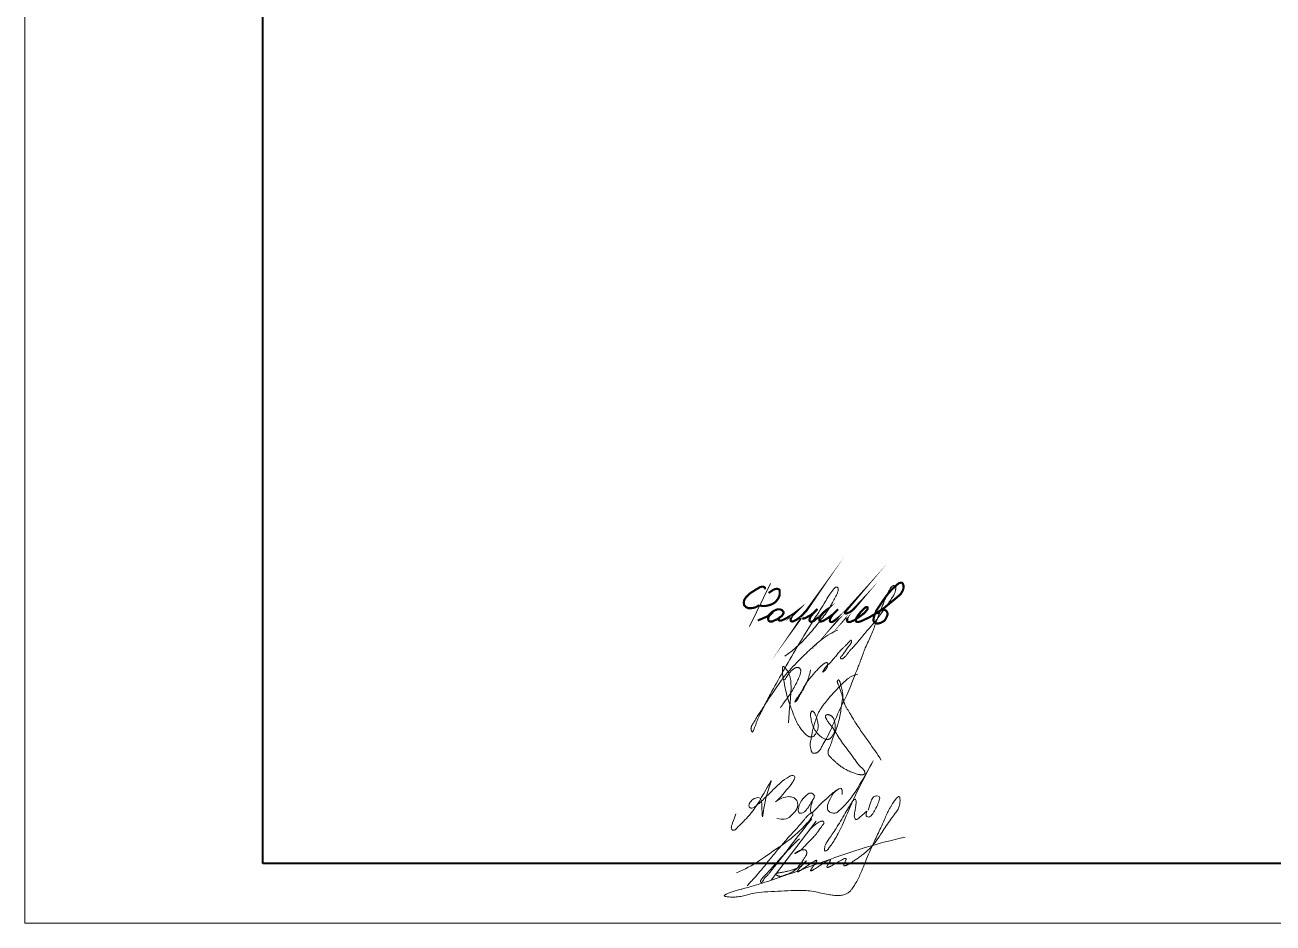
# Model space of a CAD drawing. Header units: millimetres. Extents: x 0 to 420, y 0 to 297.
# Drawn here: x 0 to 105, y 0 to 75.6 of the extents above; entities that cross this region are included whole.
import ezdxf

# ---------------------------------------------------------------- set-up
doc = ezdxf.new("R2010")
doc.units = ezdxf.units.MM
for name, pattern in [('K5LT32789', [0]), ('K5LT32790', [0]), ('K5LT32791', [0]), ('K5LT_BASIC', [0]), ('K5LT_THIN', [0])]:
    doc.linetypes.add(name, pattern=pattern)

# ---------------------------------------------------------------- blocks, each defined once
blk = doc.blocks.new('U5')
at = {"color": 5, "linetype": 'K5LT32789', "lineweight": 18, "true_color": 0x0000ff}
for points in [[(66.44, 10.68), (66.26, 10.97), (65.96, 10.97), (65.68, 10.69), (65.37, 10.38), (65.12, 9.94), (65.01, 9.37), (65.18, 9.2), (65.49, 9.28), (65.68, 9.46), (65.9, 9.73), (66.2, 10.19), (66.53, 10.85), (66.2, 10.19), (66.09, 9.66), (66.09, 9.35), (66.16, 9.27), (66.3, 9.32), (66.95, 10.04), (67.65, 10.67), (68, 11), (68.38, 11.25), (68.55, 11.35), (68.69, 11.35), (68.76, 11.16), (68.76, 10.94), (68.76, 10.71), (68.76, 11.16), (68.69, 11.35), (68.55, 11.36), (68, 11), (67.49, 9.98), (67.49, 9.53), (67.7, 9.32), (67.99, 9.25), (68.29, 9.25), (68.53, 9.49), (68.83, 9.79), (69.8, 10.76), (72.15, 15.12), (69.8, 10.76), (68.97, 8.68), (68.33, 7.33), (67.75, 6.43), (67.37, 5.98), (67.26, 6.08), (67.26, 6.46), (67.53, 6.95), (68.02, 7.6), (68.81, 8.9), (69.6, 10.26), (69.77, 10.43), (69.9, 10.42), (69.94, 10.2), (69.88, 9.74), (69.82, 9.38), (69.75, 9.01), (69.82, 8.75), (69.97, 8.67), (70.18, 8.88), (70.57, 9.19), (70.93, 9.54), (70.7, 9.07), (70.81, 8.96), (70.97, 8.9), (71.14, 8.96), (71.36, 9.19), (71.96, 10.42), (71.89, 10.67), (71.66, 10.73), (71.37, 10.66), (71.18, 10.29), (71.05, 9.87), (70.93, 9.51)], [(59.8, 9.18), (59.63, 8.7), (59.45, 8.22), (59.4, 7.93), (59.53, 7.8), (59.7, 7.8), (59.87, 7.97), (60.35, 8.45), (61.52, 9.62), (63.21, 12.93), (62.2, 10.46), (62.02, 8.24), (62.02, 10.29), (61.81, 10.62), (61.32, 10.51), (60.99, 10.18), (60.87, 9.88), (60.99, 9.66), (61.29, 9.66), (62.02, 10.29), (63.01, 11.28), (63.7, 11.97), (64.48, 12.48), (64.81, 12.38), (64.73, 12.1), (64.53, 11.74), (63.88, 10.97), (63.33, 10.33), (62.96, 10.08), (63.69, 10.57), (64.27, 10.67), (64.65, 10.59), (64.91, 10.4), (65.02, 10.09), (65.02, 9.72), (64.79, 9.38), (64.56, 9.15), (64.21, 8.79), (63.81, 8.7), (63.26, 8.8)]]:
    blk.add_open_spline(points, degree=3, dxfattribs=at)
blk = doc.blocks.new('U6')
at = {"color": 5, "linetype": 'K5LT32790', "lineweight": 18, "true_color": 0x0000ff}
blk.add_open_spline([(64.23, 16.84), (64.26, 17.96), (64.54, 19.23), (64.41, 20.57), (64.34, 20.83), (64.27, 21), (64.19, 21.15), (64.11, 21.29), (64.03, 21.4), (63.96, 21.48), (63.91, 21.53), (63.88, 21.56), (63.86, 21.57), (63.84, 21.58), (63.83, 21.58), (63.82, 21.59), (63.81, 21.59), (63.81, 21.59), (63.8, 21.59), (63.79, 21.59), (63.79, 21.59), (63.78, 21.58), (63.78, 21.58), (63.77, 21.58), (63.77, 21.57), (63.76, 21.56), (63.76, 21.55), (63.75, 21.54), (63.75, 21.52), (63.74, 21.5), (63.74, 21.47), (63.73, 21.43), (63.73, 21.37), (63.72, 21.28), (63.72, 21.18), (63.73, 21.06), (63.74, 20.93), (63.76, 20.78), (63.79, 20.6), (63.85, 20.35), (63.92, 19.98), (64.03, 19.46), (64.2, 18.79), (64.46, 18.08), (64.71, 17.41), (64.95, 16.85), (65.19, 16.45), (65.42, 16.15), (65.62, 15.95), (65.77, 15.8), (65.87, 15.73), (65.94, 15.69), (65.99, 15.67), (66.04, 15.66), (66.09, 15.66), (66.14, 15.66), (66.18, 15.66), (66.23, 15.67), (66.27, 15.68), (66.31, 15.7), (66.35, 15.72), (66.38, 15.74), (66.41, 15.77), (66.44, 15.81), (66.48, 15.87), (66.54, 15.95), (66.6, 16.06), (66.66, 16.18), (66.7, 16.3), (66.72, 16.41), (66.73, 16.53), (66.73, 16.65), (66.71, 16.81), (66.67, 17.01), (66.62, 17.22), (66.55, 17.41), (66.49, 17.56), (66.44, 17.65), (66.39, 17.71), (66.36, 17.76), (66.32, 17.79), (66.29, 17.82), (66.27, 17.83), (66.25, 17.84), (66.24, 17.84), (66.23, 17.85), (66.23, 17.85), (66.22, 17.85), (66.21, 17.85), (66.21, 17.85), (66.2, 17.84), (66.19, 17.84), (66.19, 17.84), (66.18, 17.83), (66.17, 17.82), (66.17, 17.81), (66.16, 17.8), (66.15, 17.78), (66.14, 17.76), (66.12, 17.73), (66.11, 17.68), (66.1, 17.63), (66.09, 17.57), (66.09, 17.51), (66.09, 17.43), (66.11, 17.32), (66.14, 17.16), (66.17, 16.96), (66.23, 16.73), (66.31, 16.52), (66.41, 16.33), (66.52, 16.14), (66.67, 15.96), (66.82, 15.8), (66.97, 15.67), (67.09, 15.59), (67.2, 15.53), (67.3, 15.5), (67.38, 15.47), (67.45, 15.46), (67.52, 15.46), (67.57, 15.46), (67.62, 15.47), (67.66, 15.49), (67.7, 15.5), (67.73, 15.53), (67.77, 15.55), (67.81, 15.59), (67.86, 15.65), (67.92, 15.72), (67.98, 15.82), (68.04, 15.94), (68.09, 16.06), (68.13, 16.2), (68.16, 16.34), (68.17, 16.5), (68.17, 16.67), (68.15, 16.83), (68.11, 16.99), (68.07, 17.12), (68.02, 17.22), (67.97, 17.3), (67.92, 17.36), (67.88, 17.4), (67.83, 17.44), (67.77, 17.48), (67.72, 17.5), (67.66, 17.53), (67.61, 17.54), (67.57, 17.54), (67.54, 17.55), (67.51, 17.54), (67.48, 17.54), (67.46, 17.53), (67.43, 17.52), (67.41, 17.51), (67.39, 17.49), (67.38, 17.48), (67.37, 17.47), (67.36, 17.46), (67.36, 17.45), (67.35, 17.43), (67.35, 17.42), (67.35, 17.41), (67.35, 17.39), (67.35, 17.37), (67.35, 17.35), (67.36, 17.32), (67.37, 17.29), (67.39, 17.24), (67.43, 17.17), (67.47, 17.09), (67.53, 16.98), (67.61, 16.86), (67.72, 16.73), (67.88, 16.53), (68.09, 16.23), (68.37, 15.8), (68.69, 15.27), (69.12, 14.7), (69.54, 14.15), (69.89, 13.66), (70.14, 13.3), (70.34, 13.11), (70.48, 13), (70.55, 12.91), (70.6, 12.84), (70.63, 12.78), (70.65, 12.74), (70.66, 12.7), (70.67, 12.67), (70.67, 12.64), (70.67, 12.62), (70.67, 12.61), (70.66, 12.6), (70.66, 12.58), (70.65, 12.57), (70.64, 12.56), (70.63, 12.55), (70.62, 12.54), (70.6, 12.53), (70.58, 12.52), (70.55, 12.51), (70.51, 12.49), (70.47, 12.48), (70.43, 12.48), (70.37, 12.48), (70.31, 12.48), (70.22, 12.49), (70.09, 12.52), (69.89, 12.57), (69.61, 12.67), (69.27, 12.82), (68.91, 13), (68.63, 13.18), (68.4, 13.37), (68.2, 13.55), (67.98, 13.75), (67.79, 13.92), (67.67, 14.06), (67.61, 14.14), (67.59, 14.2), (67.57, 14.25), (67.56, 14.3), (67.56, 14.34), (67.56, 14.39), (67.56, 14.44), (67.57, 14.49), (67.59, 14.54), (67.62, 14.62), (67.66, 14.71), (67.73, 14.86), (67.81, 15.07), (67.9, 15.34), (68, 15.63), (68.12, 15.95), (68.26, 16.34), (68.42, 16.83), (68.56, 17.4), (68.64, 17.93), (68.69, 18.35), (68.75, 18.68), (68.8, 18.95), (68.81, 19.17), (68.79, 19.35), (68.76, 19.51), (68.71, 19.7), (68.66, 19.9), (68.63, 20.08), (68.59, 20.21), (68.56, 20.3), (68.54, 20.36), (68.52, 20.4), (68.51, 20.42), (68.5, 20.43), (68.49, 20.44), (68.48, 20.45), (68.47, 20.45), (68.46, 20.46), (68.46, 20.46), (68.45, 20.46), (68.44, 20.46), (68.43, 20.46), (68.42, 20.45), (68.42, 20.45), (68.41, 20.45), (68.4, 20.44), (68.39, 20.43), (68.38, 20.43), (68.37, 20.42), (68.36, 20.41), (68.36, 20.4), (68.35, 20.38), (68.35, 20.37), (68.34, 20.35), (68.34, 20.33), (68.34, 20.31), (68.35, 20.28), (68.35, 20.24), (68.37, 20.19), (68.39, 20.14), (68.42, 20.06), (68.47, 19.97), (68.52, 19.86), (68.56, 19.72), (68.61, 19.56), (68.68, 19.35), (68.77, 19.1), (68.85, 18.81), (68.92, 18.54), (69.01, 18.31), (69.12, 18.11), (69.25, 17.91), (69.39, 17.68), (69.56, 17.39), (69.78, 17.01), (70.06, 16.57), (70.38, 16.11), (70.69, 15.67), (71.26, 14.88), (71.7, 14.23), (72.04, 13.71)], degree=3, knots=[0, 0, 0, 0, 23.088924, 25.905784, 27.368497, 28.578535, 29.721875, 30.813961, 31.805183, 32.534012, 32.992903, 33.225793, 33.377047, 33.48833, 33.574551, 33.643805, 33.701224, 33.750367, 33.79387, 33.833355, 33.872141, 33.912355, 33.95659, 34.00557, 34.061357, 34.126468, 34.204109, 34.298549, 34.415744, 34.564555, 34.759459, 35.028229, 35.412864, 35.997175, 36.728139, 37.568941, 38.433825, 39.401332, 40.578431, 42.235398, 44.569602, 48.269133, 53.187712, 58.58434, 63.764044, 67.778676, 70.998143, 73.369834, 75.349816, 76.796874, 77.581324, 78.028914, 78.378087, 78.696803, 79.013489, 79.343373, 79.678587, 80.006824, 80.317932, 80.606471, 80.866035, 81.11641, 81.383983, 81.718354, 82.16781, 82.839361, 83.733235, 84.705422, 85.582724, 86.324391, 87.057116, 87.890757, 88.945341, 90.321141, 91.965571, 93.426367, 94.484215, 95.101021, 95.580997, 96.013141, 96.361093, 96.626002, 96.782739, 96.889142, 96.971138, 97.03813, 97.095272, 97.145901, 97.188561, 97.228747, 97.268915, 97.315311, 97.366861, 97.425655, 97.494454, 97.577142, 97.679623, 97.811915, 97.985663, 98.226797, 98.532587, 98.897786, 99.296036, 99.737821, 100.261724, 100.964229, 101.99978, 103.525411, 105.150667, 106.72453, 108.093532, 109.590313, 111.195302, 112.777483, 114.126394, 115.159714, 115.93325, 116.599105, 117.196687, 117.716186, 118.147278, 118.512091, 118.830828, 119.112084, 119.376147, 119.650254, 119.966184, 120.348472, 120.832611, 121.462575, 122.257884, 123.166317, 124.121896, 125.077441, 126.058759, 127.110722, 128.27138, 129.455541, 130.54928, 131.472222, 132.224076, 132.842804, 133.343527, 133.786162, 134.209733, 134.641953, 135.076751, 135.490934, 135.840567, 136.1162, 136.329021, 136.516582, 136.697073, 136.87991, 137.063295, 137.235465, 137.38613, 137.514261, 137.623548, 137.718445, 137.797689, 137.875651, 137.957944, 138.055516, 138.163779, 138.288043, 138.436309, 138.622516, 138.862075, 139.203128, 139.704326, 140.381097, 141.218915, 142.127317, 143.259517, 144.821141, 147.317764, 150.75711, 155.19517, 160.069171, 165.224464, 169.471142, 172.421411, 174.092925, 175.138298, 175.966748, 176.479558, 176.900272, 177.244752, 177.52135, 177.72293, 177.873709, 177.996322, 178.101436, 178.195314, 178.281517, 178.366118, 178.454913, 178.554755, 178.670049, 178.807074, 178.975201, 179.187234, 179.439473, 179.719727, 180.029511, 180.383269, 180.823448, 181.407111, 182.246837, 183.563618, 185.512414, 188.365901, 191.16936, 193.636194, 195.215931, 197.147086, 199.269225, 201.224518, 202.392176, 202.935446, 203.335749, 203.665039, 203.98044, 204.30527, 204.630666, 204.95421, 205.28424, 205.683122, 206.145312, 206.866804, 207.837862, 209.464316, 211.387339, 213.648133, 215.828171, 218.361631, 222.046321, 226.400789, 230.237614, 232.987127, 235.143069, 237.145235, 238.600123, 239.59432, 240.714469, 242.086859, 243.579513, 244.83703, 245.773068, 246.379449, 246.80954, 247.077534, 247.227517, 247.33398, 247.41847, 247.489521, 247.552012, 247.609222, 247.663606, 247.717168, 247.768592, 247.820784, 247.876677, 247.942191, 248.018083, 248.10247, 248.189421, 248.269471, 248.347072, 248.425637, 248.512886, 248.605679, 248.706816, 248.820413, 248.952282, 249.111489, 249.313956, 249.574155, 249.89782, 250.303709, 250.841791, 251.528272, 252.381244, 253.359593, 254.475963, 255.872687, 257.851092, 259.938273, 261.963603, 263.469883, 265.046448, 266.586695, 268.366913, 270.599666, 273.407082, 277.373027, 281.234201, 284.882343, 288.313023, 301, 301, 301, 301], dxfattribs=at)
blk = doc.blocks.new('U7')
at = {"color": 5, "linetype": 'K5LT32790', "lineweight": 18, "true_color": 0x0000ff}
for points, knots in [([(66.09, 21.3), (66.02, 20.89), (65.83, 20.38), (65.52, 19.75), (65.32, 19.42), (65.17, 19.15), (65.09, 18.98), (65.04, 18.88), (65, 18.82), (64.97, 18.78), (64.94, 18.74), (64.91, 18.71), (64.87, 18.67), (64.84, 18.64), (64.82, 18.62), (64.81, 18.61), (64.8, 18.6), (64.8, 18.6), (64.79, 18.6), (64.79, 18.6), (64.79, 18.59), (64.78, 18.59), (64.78, 18.59), (64.78, 18.59), (64.78, 18.59), (64.78, 18.6), (64.78, 18.6), (64.78, 18.6), (64.78, 18.6), (64.78, 18.61), (64.78, 18.61), (64.78, 18.62), (64.79, 18.63), (64.79, 18.64), (64.8, 18.66), (64.81, 18.68), (64.82, 18.71), (64.83, 18.74), (64.85, 18.78), (64.87, 18.82), (64.91, 18.87), (64.95, 18.93), (65.01, 19), (65.09, 19.12), (65.2, 19.28), (65.32, 19.49), (65.44, 19.71), (65.57, 19.93), (65.71, 20.17), (65.89, 20.42), (66.08, 20.65), (66.25, 20.85), (66.43, 21.06), (66.64, 21.3), (66.88, 21.55), (67.07, 21.72), (67.19, 21.82), (67.25, 21.85), (67.3, 21.88), (67.34, 21.9), (67.39, 21.91), (67.42, 21.92), (67.45, 21.92), (67.46, 21.92), (67.48, 21.92), (67.49, 21.92), (67.5, 21.91), (67.51, 21.91), (67.51, 21.9), (67.52, 21.9), (67.52, 21.89), (67.53, 21.88), (67.53, 21.88), (67.53, 21.87), (67.54, 21.85), (67.54, 21.84), (67.54, 21.82), (67.54, 21.79), (67.53, 21.75), (67.53, 21.71), (67.52, 21.65), (67.51, 21.59), (67.49, 21.54), (67.47, 21.5), (67.44, 21.45), (67.41, 21.4), (67.37, 21.35), (67.33, 21.3), (67.3, 21.26), (67.27, 21.23), (67.24, 21.21), (67.21, 21.19), (67.19, 21.16), (67.17, 21.15), (67.15, 21.14), (67.14, 21.13), (67.14, 21.13), (67.13, 21.13), (67.13, 21.12), (67.13, 21.12), (67.12, 21.12), (67.12, 21.12), (67.12, 21.12), (67.12, 21.12), (67.12, 21.12), (67.12, 21.13), (67.12, 21.13), (67.12, 21.13), (67.12, 21.13), (67.12, 21.14), (67.12, 21.14), (67.12, 21.14), (67.12, 21.15), (67.12, 21.16), (67.13, 21.17), (67.13, 21.18), (67.14, 21.2), (67.16, 21.22), (67.17, 21.25), (67.18, 21.27), (67.2, 21.29), (67.22, 21.32), (67.24, 21.37), (67.27, 21.42), (67.32, 21.49), (67.37, 21.56), (67.45, 21.64), (67.56, 21.73), (67.69, 21.84), (67.81, 21.97), (67.92, 22.11), (68.03, 22.24), (68.15, 22.38), (68.27, 22.52), (68.39, 22.68), (68.52, 22.85), (68.68, 23.01), (68.85, 23.17), (69.02, 23.33), (69.14, 23.46), (69.23, 23.56), (69.29, 23.62), (69.34, 23.68), (69.38, 23.72), (69.41, 23.76), (69.44, 23.78), (69.45, 23.79), (69.47, 23.8), (69.48, 23.8), (69.48, 23.8), (69.49, 23.8), (69.49, 23.8), (69.5, 23.8), (69.5, 23.8), (69.51, 23.8), (69.51, 23.8), (69.51, 23.8), (69.52, 23.79), (69.52, 23.79), (69.52, 23.78), (69.53, 23.78), (69.53, 23.77), (69.53, 23.76), (69.54, 23.75), (69.54, 23.73), (69.54, 23.71), (69.54, 23.68), (69.54, 23.66), (69.54, 23.64), (69.53, 23.61), (69.52, 23.59), (69.5, 23.56), (69.48, 23.52), (69.44, 23.47), (69.38, 23.38), (69.29, 23.28), (69.19, 23.15), (69.09, 23), (69, 22.85), (68.9, 22.74), (68.83, 22.64), (68.78, 22.56), (68.72, 22.5), (68.68, 22.46), (68.65, 22.43), (68.64, 22.4), (68.63, 22.38), (68.62, 22.37), (68.62, 22.35), (68.62, 22.34), (68.62, 22.32), (68.62, 22.3), (68.62, 22.29), (68.63, 22.27), (68.63, 22.26), (68.64, 22.25), (68.64, 22.25), (68.65, 22.24), (68.65, 22.24), (68.66, 22.24), (68.67, 22.23), (68.67, 22.23), (68.68, 22.23), (68.69, 22.23), (68.7, 22.23), (68.71, 22.23), (68.73, 22.23), (68.75, 22.24), (68.77, 22.25), (68.8, 22.27), (68.84, 22.29), (68.88, 22.32), (68.93, 22.36), (68.99, 22.4), (69.05, 22.47), (69.12, 22.56), (69.22, 22.69), (69.37, 22.89), (69.59, 23.13), (69.87, 23.43), (70.17, 23.78), (70.49, 24.18), (70.81, 24.57), (71.15, 24.94), (71.47, 25.32), (71.8, 25.72), (72.11, 26.17), (72.41, 26.61), (72.71, 27.01), (72.94, 27.36), (73.11, 27.61), (73.19, 27.79), (73.22, 27.9), (73.24, 28), (73.25, 28.07), (73.26, 28.13), (73.26, 28.17), (73.26, 28.21), (73.26, 28.24), (73.25, 28.27), (73.24, 28.29), (73.23, 28.32), (73.22, 28.34), (73.21, 28.36), (73.19, 28.37), (73.18, 28.38), (73.16, 28.39), (73.15, 28.4), (73.14, 28.4), (73.12, 28.41), (73.11, 28.41), (73.1, 28.41), (73.08, 28.4), (73.06, 28.4), (73.04, 28.39), (73.01, 28.38), (72.98, 28.36), (72.95, 28.34), (72.91, 28.31), (72.88, 28.28), (72.84, 28.24), (72.81, 28.18), (72.77, 28.11), (72.72, 28.02), (72.63, 27.88), (72.52, 27.67), (72.41, 27.4), (72.29, 27.08), (72.16, 26.75), (72.02, 26.41), (71.86, 26.03), (71.7, 25.62), (71.55, 25.18), (71.39, 24.73), (71.2, 24.23), (70.96, 23.7), (70.71, 23.2), (70.53, 22.74), (70.42, 22.43), (70.35, 22.25), (70.31, 22.14), (70.26, 21.99), (70.17, 21.74), (70.02, 21.36), (69.83, 20.89), (69.61, 20.35), (69.37, 19.7), (69.04, 18.97), (68.62, 18.14), (68.21, 17.22), (67.81, 16.3), (67.45, 15.51), (67.1, 14.99), (66.94, 14.65), (66.83, 14.5), (66.76, 14.43), (66.71, 14.39), (66.66, 14.36), (66.61, 14.34), (66.55, 14.32), (66.5, 14.3), (66.44, 14.29), (66.39, 14.29), (66.34, 14.29), (66.31, 14.3), (66.29, 14.31), (66.27, 14.31), (66.25, 14.32), (66.24, 14.33), (66.23, 14.35), (66.21, 14.36), (66.2, 14.38), (66.19, 14.4), (66.18, 14.43), (66.16, 14.48), (66.15, 14.55), (66.12, 14.64), (66.09, 14.76), (66.07, 14.89), (66.06, 15.02), (66.07, 15.15), (66.1, 15.3), (66.14, 15.5), (66.18, 15.77), (66.23, 16.1), (66.32, 16.49), (66.44, 16.85), (66.54, 17.13), (66.62, 17.37), (66.7, 17.58), (66.8, 17.8), (66.96, 18.05), (67.2, 18.39), (67.54, 18.83), (68.01, 19.36), (68.5, 19.9), (68.95, 20.34), (69.29, 20.62), (69.55, 20.77), (69.79, 20.87), (69.95, 20.92), (70.06, 20.96)], [0, 0, 0, 0, 9.050129, 12.27524, 15.459, 17.73484, 19.057413, 19.710841, 20.186256, 20.578255, 20.920156, 21.263228, 21.624829, 21.943402, 22.174143, 22.29629, 22.36276, 22.406894, 22.439057, 22.464194, 22.484922, 22.502166, 22.516262, 22.528133, 22.539447, 22.552242, 22.56817, 22.588053, 22.611987, 22.639741, 22.672744, 22.715192, 22.776687, 22.87041, 23.023044, 23.2152, 23.446308, 23.698853, 24.014406, 24.364067, 24.793807, 25.28352, 25.941626, 26.877925, 28.429965, 30.348657, 32.240773, 33.898399, 35.948367, 38.485583, 40.825304, 42.59187, 44.267244, 46.970047, 49.74801, 51.863744, 52.701471, 53.104911, 53.483029, 53.862972, 54.210178, 54.473163, 54.650607, 54.780151, 54.882015, 54.96597, 55.037892, 55.101774, 55.160577, 55.215489, 55.269733, 55.3265, 55.390437, 55.464507, 55.552848, 55.661752, 55.802045, 55.996896, 56.278982, 56.657771, 57.087852, 57.530059, 57.926999, 58.28654, 58.645161, 59.086887, 59.580412, 60.070145, 60.456808, 60.770321, 61.020502, 61.287434, 61.539711, 61.751465, 61.877288, 61.951174, 62.001019, 62.037083, 62.064047, 62.085222, 62.102691, 62.117816, 62.131035, 62.143011, 62.154708, 62.167188, 62.181333, 62.197688, 62.21651, 62.238222, 62.264236, 62.296726, 62.338711, 62.394112, 62.469848, 62.581386, 62.750144, 62.953234, 63.151975, 63.325302, 63.501424, 63.750698, 64.126703, 64.655732, 65.239268, 65.888652, 66.649933, 67.724768, 68.970934, 70.450533, 71.673771, 72.965674, 74.199734, 75.716608, 77.191491, 78.669398, 80.263602, 82.259995, 84.0227, 85.431088, 86.180031, 86.82002, 87.357354, 87.830339, 88.196682, 88.427814, 88.563885, 88.657509, 88.728451, 88.784957, 88.831759, 88.871976, 88.907862, 88.941164, 88.973333, 89.002363, 89.031139, 89.061129, 89.097204, 89.139544, 89.190239, 89.252182, 89.329582, 89.428874, 89.559889, 89.727893, 89.910432, 90.08993, 90.259821, 90.437176, 90.634512, 90.867411, 91.167757, 91.627014, 92.382088, 93.419966, 94.672454, 96.030915, 97.344377, 98.512333, 99.382533, 100.080146, 100.642761, 101.098523, 101.416568, 101.614452, 101.761411, 101.888131, 102.002041, 102.112642, 102.228685, 102.353162, 102.475542, 102.582798, 102.67162, 102.744553, 102.805473, 102.857643, 102.905538, 102.953137, 103.003348, 103.057077, 103.11538, 103.180499, 103.255316, 103.343787, 103.451799, 103.589159, 103.775473, 104.036879, 104.381072, 104.782032, 105.231565, 105.731185, 106.331113, 107.131661, 108.329516, 110.150194, 112.636877, 115.501671, 119.160964, 122.898631, 126.952961, 130.409086, 134.037174, 137.994275, 142.035946, 146.041027, 149.822245, 153.085433, 155.385996, 156.523495, 157.344961, 158.084473, 158.656408, 159.032405, 159.319553, 159.62593, 159.882585, 160.081757, 160.265654, 160.447561, 160.63144, 160.806021, 160.962993, 161.100471, 161.220792, 161.327559, 161.424857, 161.521276, 161.623153, 161.736504, 161.863212, 162.008568, 162.179889, 162.387514, 162.643846, 162.945007, 163.264358, 163.6135, 164.014772, 164.533206, 165.020618, 165.794064, 166.857794, 168.64401, 171.006738, 173.517367, 176.204619, 178.789913, 181.800729, 185.264053, 188.598832, 192.086757, 196.039981, 200.351441, 204.98312, 208.606796, 211.174086, 212.324149, 212.840152, 213.814159, 215.76165, 218.911517, 222.760316, 227.121283, 231.883071, 238.054257, 244.879079, 252.670992, 260.372327, 267.206768, 271.910472, 274.294825, 275.442431, 276.007431, 276.456493, 276.872537, 277.298483, 277.734538, 278.182349, 278.627236, 279.027811, 279.347916, 279.582846, 279.760539, 279.906542, 280.032941, 280.152577, 280.276179, 280.413989, 280.572354, 280.762102, 281.004984, 281.334701, 281.830666, 282.557033, 283.530703, 284.521091, 285.429966, 286.323075, 287.47734, 288.942216, 290.783007, 293.428229, 296.57457, 299.586331, 301.717918, 303.359613, 305.016414, 306.799751, 308.827327, 311.560281, 315.955926, 321.284596, 327.290578, 331.929165, 335.294372, 337.07654, 338.608554, 341, 341, 341, 341]), ([(63.93, 22.46), (64.76, 23.05), (65.8, 24.03), (66.93, 25.48), (67.63, 26.39), (68.04, 27.16), (68.3, 27.63), (68.39, 27.87), (68.41, 28), (68.42, 28.07), (68.42, 28.12), (68.42, 28.15), (68.41, 28.18), (68.41, 28.19), (68.4, 28.21), (68.39, 28.22), (68.38, 28.23), (68.37, 28.24), (68.36, 28.25), (68.34, 28.26), (68.32, 28.27), (68.3, 28.27), (68.28, 28.28), (68.26, 28.28), (68.25, 28.28), (68.23, 28.27), (68.21, 28.27), (68.2, 28.26), (68.18, 28.26), (68.17, 28.24), (68.15, 28.23), (68.12, 28.2), (68.08, 28.16), (68.02, 28.09), (67.92, 27.96), (67.75, 27.74), (67.52, 27.37), (67.2, 26.82), (66.7, 26.05), (65.93, 24.84), (64.91, 23.16), (63.79, 21.23), (62.86, 19.54), (62.24, 18.38), (61.9, 17.7), (61.71, 17.29), (61.58, 16.98), (61.48, 16.71), (61.39, 16.47), (61.32, 16.29), (61.28, 16.19), (61.26, 16.14), (61.25, 16.12), (61.24, 16.11), (61.23, 16.1), (61.22, 16.09), (61.22, 16.09), (61.21, 16.08), (61.21, 16.08), (61.2, 16.08), (61.2, 16.08), (61.2, 16.08), (61.19, 16.08), (61.19, 16.08), (61.18, 16.09), (61.18, 16.09), (61.18, 16.09), (61.17, 16.1), (61.17, 16.1), (61.16, 16.11), (61.15, 16.12), (61.14, 16.14), (61.13, 16.17), (61.11, 16.2), (61.1, 16.24), (61.09, 16.29), (61.08, 16.34), (61.08, 16.39), (61.09, 16.45), (61.1, 16.5), (61.12, 16.56), (61.15, 16.62), (61.19, 16.7), (61.27, 16.83), (61.41, 17.05), (61.68, 17.49), (62.19, 18.29), (62.93, 19.42), (63.87, 20.79), (64.98, 22), (66.05, 23.02), (66.92, 23.81), (67.7, 24.34), (68.17, 24.56), (68.4, 24.66)], [0, 0, 0, 0, 8.550609, 12.054989, 15.548009, 18.191121, 19.498995, 20.058209, 20.381615, 20.589671, 20.716665, 20.79368, 20.851701, 20.900722, 20.944653, 20.985245, 21.025642, 21.06834, 21.115939, 21.168338, 21.224707, 21.283052, 21.340576, 21.394663, 21.443781, 21.488289, 21.53119, 21.575808, 21.625508, 21.683081, 21.754287, 21.848548, 21.98875, 22.223415, 22.641351, 23.38396, 24.591455, 26.333193, 28.725175, 32.394143, 38.444137, 45.386804, 51.336644, 54.759282, 56.550214, 57.736198, 58.581068, 59.410817, 60.190375, 60.748602, 61.044545, 61.139793, 61.19713, 61.237089, 61.267135, 61.290713, 61.309862, 61.325937, 61.339917, 61.352551, 61.36445, 61.376142, 61.388111, 61.400062, 61.412022, 61.424542, 61.439066, 61.45699, 61.479741, 61.509795, 61.550475, 61.607942, 61.688058, 61.795635, 61.922219, 62.059168, 62.198495, 62.342871, 62.495112, 62.658157, 62.830855, 63.02153, 63.245709, 63.594568, 64.237865, 65.516344, 67.957442, 72.253573, 76.989753, 81.977365, 86.090995, 89.562811, 91.905588, 94, 94, 94, 94]), ([(63.91, 20.47), (64.08, 20.72), (64.27, 21.05), (64.59, 21.33), (64.71, 21.41), (64.8, 21.47), (64.87, 21.5), (64.93, 21.51), (64.97, 21.52), (65, 21.52), (65.03, 21.52), (65.06, 21.51), (65.09, 21.5), (65.11, 21.49), (65.14, 21.47), (65.16, 21.46), (65.19, 21.44), (65.21, 21.41), (65.22, 21.39), (65.24, 21.37), (65.25, 21.34), (65.26, 21.31), (65.26, 21.28), (65.26, 21.24), (65.26, 21.19), (65.26, 21.12), (65.24, 21.03), (65.21, 20.91), (65.15, 20.75), (65.05, 20.51), (64.88, 20.14), (64.64, 19.7), (64.36, 19.25), (64.09, 18.87), (63.82, 18.5), (63.65, 18.25), (63.55, 18.11)], [0, 0, 0, 0, 6.031327, 7.224988, 8.103691, 8.779791, 9.271523, 9.620615, 9.879085, 10.092232, 10.278511, 10.453749, 10.630111, 10.818394, 11.017829, 11.223201, 11.427374, 11.623322, 11.806227, 11.978077, 12.150954, 12.337468, 12.550087, 12.799771, 13.111892, 13.519386, 14.078895, 14.842107, 15.895849, 17.445078, 19.990893, 23.601088, 27.190299, 30.147219, 32.759048, 36, 36, 36, 36])]:
    blk.add_open_spline(points, degree=3, knots=knots, dxfattribs=at)
blk = doc.blocks.new('U8')
at = {"color": 5, "linetype": 'K5LT32790', "lineweight": 18, "true_color": 0x0000ff}
blk.add_line((66.56, 8.58), (62.78, 3.62), dxfattribs=at)
for points, knots in [([(65.85, 7.64), (66.02, 7.86), (66.26, 8.13), (66.61, 8.37), (66.78, 8.47), (66.89, 8.54), (66.97, 8.57), (67.01, 8.58), (67.04, 8.59), (67.06, 8.59), (67.09, 8.58), (67.11, 8.58), (67.13, 8.57), (67.15, 8.56), (67.17, 8.55), (67.18, 8.53), (67.19, 8.52), (67.2, 8.51), (67.21, 8.5), (67.21, 8.49), (67.22, 8.48), (67.22, 8.47), (67.22, 8.46), (67.22, 8.44), (67.22, 8.42), (67.22, 8.41), (67.21, 8.39), (67.2, 8.36), (67.18, 8.33), (67.15, 8.29), (67.1, 8.23), (67.04, 8.15), (66.96, 8.04), (66.86, 7.91), (66.75, 7.75), (66.62, 7.56), (66.42, 7.33), (66.19, 7.08), (65.95, 6.84), (65.76, 6.64), (65.6, 6.47), (65.48, 6.35), (65.38, 6.24), (65.31, 6.17), (65.24, 6.12), (65.18, 6.08), (65.11, 6.04), (65.04, 5.99), (64.96, 5.94), (64.89, 5.91), (64.84, 5.88), (64.81, 5.87), (64.79, 5.86), (64.77, 5.85), (64.76, 5.85), (64.76, 5.84), (64.75, 5.84), (64.75, 5.84), (64.75, 5.84), (64.74, 5.84), (64.74, 5.84), (64.74, 5.84), (64.74, 5.84), (64.74, 5.84), (64.74, 5.84), (64.74, 5.84), (64.74, 5.84), (64.74, 5.84), (64.75, 5.85), (64.75, 5.85), (64.75, 5.85), (64.75, 5.85), (64.76, 5.86), (64.76, 5.86), (64.77, 5.87), (64.78, 5.87), (64.8, 5.88), (64.82, 5.9), (64.85, 5.92), (64.9, 5.95), (64.97, 5.99), (65.04, 6.04), (65.13, 6.08), (65.22, 6.12), (65.3, 6.15), (65.39, 6.17), (65.46, 6.17), (65.53, 6.18), (65.58, 6.17), (65.62, 6.16), (65.65, 6.15), (65.67, 6.14), (65.69, 6.13), (65.7, 6.12), (65.71, 6.1), (65.73, 6.09), (65.74, 6.07), (65.75, 6.05), (65.76, 6.02), (65.77, 5.99), (65.77, 5.95), (65.77, 5.91), (65.77, 5.87), (65.76, 5.82), (65.75, 5.77), (65.73, 5.72), (65.7, 5.65), (65.64, 5.56), (65.55, 5.43), (65.43, 5.24), (65.27, 5), (65.07, 4.74), (64.87, 4.53), (64.68, 4.38), (64.52, 4.27), (64.34, 4.19), (64.14, 4.11), (63.92, 4.04), (63.74, 3.96), (63.62, 3.93), (63.55, 3.93), (63.5, 3.93), (63.46, 3.94), (63.42, 3.95), (63.37, 3.96), (63.33, 3.98), (63.29, 4), (63.26, 4.02), (63.24, 4.03), (63.23, 4.04), (63.21, 4.06), (63.19, 4.07), (63.18, 4.09), (63.18, 4.1), (63.17, 4.11), (63.17, 4.12), (63.17, 4.13), (63.18, 4.14), (63.19, 4.15), (63.2, 4.16), (63.21, 4.17), (63.23, 4.18), (63.26, 4.19), (63.3, 4.2), (63.34, 4.21), (63.4, 4.22), (63.48, 4.24), (63.59, 4.26), (63.74, 4.28), (63.95, 4.32), (64.23, 4.38), (64.55, 4.46), (64.85, 4.57), (65.1, 4.69), (65.28, 4.81), (65.42, 4.92), (65.52, 5.01), (65.59, 5.07), (65.64, 5.12), (65.67, 5.16), (65.7, 5.18), (65.71, 5.2), (65.72, 5.22), (65.73, 5.23), (65.74, 5.23), (65.74, 5.24), (65.75, 5.24), (65.75, 5.25), (65.75, 5.25), (65.75, 5.25), (65.75, 5.25), (65.75, 5.25), (65.75, 5.25), (65.75, 5.25), (65.75, 5.25), (65.75, 5.25), (65.74, 5.25), (65.74, 5.25), (65.74, 5.25), (65.73, 5.24), (65.72, 5.23), (65.71, 5.22), (65.69, 5.21), (65.68, 5.19), (65.65, 5.16), (65.62, 5.13), (65.57, 5.08), (65.5, 5.01), (65.41, 4.9), (65.29, 4.77), (65.17, 4.63), (65.09, 4.52), (65.04, 4.45), (65.01, 4.41), (64.99, 4.38), (64.98, 4.36), (64.98, 4.35), (64.97, 4.34), (64.97, 4.33), (64.97, 4.32), (64.97, 4.32), (64.97, 4.31), (64.98, 4.31), (64.99, 4.31), (65, 4.31), (65.01, 4.31), (65.02, 4.31), (65.04, 4.32), (65.07, 4.33), (65.11, 4.35), (65.15, 4.38), (65.21, 4.41), (65.29, 4.46), (65.4, 4.54), (65.57, 4.65), (65.79, 4.8), (66.03, 4.97), (66.23, 5.1), (66.36, 5.18), (66.44, 5.22), (66.49, 5.25), (66.52, 5.26), (66.55, 5.27), (66.57, 5.28), (66.58, 5.28), (66.59, 5.28), (66.6, 5.28), (66.61, 5.27), (66.61, 5.26), (66.61, 5.25), (66.61, 5.25), (66.61, 5.24), (66.61, 5.22), (66.6, 5.21), (66.59, 5.19), (66.58, 5.17), (66.56, 5.14), (66.54, 5.1), (66.5, 5.04), (66.44, 4.96), (66.36, 4.85), (66.28, 4.73), (66.2, 4.62), (66.16, 4.55), (66.13, 4.5), (66.11, 4.47), (66.1, 4.45), (66.1, 4.44), (66.09, 4.42), (66.09, 4.42), (66.09, 4.41), (66.09, 4.4), (66.1, 4.39), (66.1, 4.39), (66.11, 4.39), (66.12, 4.39), (66.13, 4.39), (66.15, 4.39), (66.17, 4.4), (66.2, 4.41), (66.23, 4.43), (66.28, 4.45), (66.34, 4.49), (66.42, 4.53), (66.53, 4.61), (66.7, 4.72), (66.92, 4.87), (67.17, 5.03), (67.37, 5.16), (67.5, 5.24), (67.58, 5.28), (67.63, 5.31), (67.67, 5.32), (67.7, 5.33), (67.72, 5.33), (67.73, 5.33), (67.74, 5.33), (67.75, 5.33), (67.76, 5.32), (67.76, 5.31), (67.76, 5.3), (67.76, 5.29), (67.76, 5.27), (67.75, 5.26), (67.75, 5.24), (67.74, 5.22), (67.72, 5.19), (67.7, 5.15), (67.67, 5.1), (67.62, 5.02), (67.57, 4.93), (67.53, 4.86), (67.5, 4.81), (67.49, 4.78), (67.48, 4.76), (67.47, 4.74), (67.47, 4.73), (67.47, 4.72), (67.47, 4.71), (67.47, 4.7), (67.48, 4.69), (67.48, 4.69), (67.49, 4.68), (67.5, 4.68), (67.52, 4.68), (67.53, 4.68), (67.56, 4.68), (67.58, 4.69), (67.62, 4.71), (67.67, 4.73), (67.73, 4.75), (67.81, 4.8), (67.93, 4.86), (68.11, 4.96), (68.33, 5.1), (68.57, 5.24), (68.75, 5.34), (68.86, 5.39), (68.93, 5.42), (68.97, 5.43), (69, 5.44), (69.03, 5.44), (69.05, 5.44), (69.06, 5.44), (69.07, 5.44), (69.08, 5.43), (69.09, 5.42), (69.09, 5.41), (69.09, 5.39), (69.09, 5.38), (69.09, 5.37), (69.08, 5.35), (69.08, 5.33), (69.07, 5.31), (69.05, 5.27), (69.03, 5.22), (68.99, 5.15), (68.95, 5.08), (68.92, 5.01), (68.9, 4.96), (68.89, 4.93), (68.88, 4.91), (68.88, 4.9), (68.88, 4.88), (68.88, 4.87), (68.88, 4.86), (68.89, 4.85), (68.89, 4.84), (68.9, 4.83), (68.91, 4.83), (68.92, 4.82), (68.93, 4.82), (68.94, 4.82), (68.96, 4.82), (68.99, 4.83), (69.01, 4.83), (69.05, 4.84), (69.09, 4.86), (69.15, 4.88), (69.22, 4.92), (69.31, 4.97), (69.45, 5.05), (69.65, 5.17), (69.9, 5.34), (70.19, 5.54), (70.47, 5.75), (70.72, 5.95), (70.94, 6.15), (71.16, 6.36), (71.37, 6.59), (71.6, 6.88), (71.85, 7.25), (72.14, 7.69), (72.48, 8.2), (72.84, 8.73), (73.18, 9.19), (73.42, 9.52), (73.52, 9.75), (73.56, 9.89), (73.59, 10.02), (73.61, 10.14), (73.62, 10.26), (73.62, 10.37), (73.61, 10.46), (73.6, 10.52), (73.6, 10.55), (73.59, 10.58), (73.58, 10.6), (73.57, 10.61), (73.56, 10.62), (73.56, 10.63), (73.55, 10.64), (73.54, 10.64), (73.54, 10.64), (73.53, 10.65), (73.52, 10.65), (73.51, 10.65), (73.5, 10.65), (73.49, 10.64), (73.48, 10.64), (73.47, 10.63), (73.45, 10.62), (73.43, 10.61), (73.41, 10.59), (73.38, 10.56), (73.34, 10.52), (73.29, 10.47), (73.22, 10.38), (73.13, 10.25), (73.02, 10.09), (72.9, 9.9), (72.77, 9.69), (72.64, 9.44), (72.48, 9.11), (72.28, 8.62), (71.93, 7.86), (71.41, 6.78), (70.81, 5.47), (70.34, 4.19), (69.9, 3.35), (69.6, 2.9), (69.44, 2.7), (69.31, 2.59), (69.2, 2.52), (69.09, 2.45), (68.95, 2.4), (68.78, 2.35), (68.59, 2.32), (68.36, 2.31), (68.06, 2.33), (67.65, 2.38), (67.13, 2.49), (66.52, 2.63), (65.89, 2.73), (65.2, 2.76), (64.35, 2.73), (63.34, 2.67), (62.29, 2.64), (61.44, 2.55), (60.82, 2.39), (60.35, 2.26), (59.95, 2.2), (59.63, 2.18), (59.37, 2.19), (59.17, 2.2), (59.02, 2.22), (58.94, 2.24), (58.89, 2.25), (58.87, 2.26), (58.86, 2.27), (58.85, 2.27), (58.84, 2.28), (58.83, 2.28), (58.83, 2.28), (58.82, 2.29), (58.82, 2.29), (58.82, 2.3), (58.82, 2.3), (58.82, 2.3), (58.82, 2.31), (58.82, 2.31), (58.82, 2.32), (58.83, 2.32), (58.83, 2.33), (58.84, 2.33), (58.84, 2.34), (58.85, 2.35), (58.87, 2.36), (58.89, 2.37), (58.91, 2.39), (58.95, 2.4), (59, 2.43), (59.08, 2.46), (59.19, 2.51), (59.33, 2.56), (59.49, 2.62), (59.67, 2.68), (59.85, 2.74), (60.04, 2.79), (60.28, 2.85), (60.65, 2.95), (61.32, 3.13), (62.52, 3.51), (64.57, 4.21), (67.36, 5.24), (70.64, 6.39), (72.92, 6.98), (74.06, 7.23)], [0, 0, 0, 0, 6.158308, 7.924944, 9.397219, 10.421772, 10.878244, 11.151197, 11.36381, 11.548551, 11.718723, 11.877713, 12.036027, 12.196544, 12.358164, 12.506286, 12.632493, 12.736928, 12.819521, 12.898812, 12.980771, 13.07523, 13.173556, 13.279268, 13.396608, 13.531064, 13.690326, 13.886288, 14.140321, 14.494376, 15.023758, 15.795804, 16.773927, 17.9322, 19.328256, 21.031002, 23.191239, 26.01508, 28.508359, 30.764949, 32.158381, 33.57364, 34.542076, 35.296285, 35.858711, 36.382363, 36.930279, 37.613953, 38.340853, 38.974758, 39.36394, 39.584276, 39.729431, 39.831741, 39.905683, 39.959643, 39.999056, 40.02768, 40.048222, 40.062694, 40.072775, 40.079767, 40.084961, 40.089793, 40.09578, 40.104088, 40.115492, 40.13093, 40.149822, 40.171984, 40.197656, 40.229358, 40.269864, 40.322352, 40.391158, 40.483151, 40.610685, 40.79026, 41.065436, 41.512004, 42.088709, 42.770629, 43.467951, 44.184491, 44.869892, 45.483626, 46.046275, 46.524145, 46.915912, 47.196275, 47.40917, 47.586207, 47.738846, 47.877531, 48.013016, 48.157728, 48.31924, 48.502929, 48.715108, 48.96183, 49.243774, 49.540729, 49.8478, 50.172102, 50.537958, 50.965281, 51.494288, 52.20384, 53.298857, 54.917421, 57.240739, 59.738769, 62.02238, 63.698303, 65.037791, 66.331625, 68.02956, 69.84719, 71.368716, 72.206354, 72.649589, 72.981788, 73.276043, 73.570472, 73.929446, 74.299002, 74.63126, 74.848184, 75.010867, 75.161965, 75.335461, 75.49506, 75.620009, 75.719661, 75.802316, 75.875542, 75.946386, 76.021533, 76.107513, 76.21105, 76.339562, 76.501776, 76.708489, 76.973585, 77.315523, 77.75974, 78.342864, 79.120835, 80.18625, 81.706721, 83.852292, 86.465219, 88.951659, 90.978666, 92.487594, 93.76585, 94.760654, 95.480574, 95.959313, 96.294546, 96.536659, 96.714464, 96.846112, 96.943809, 97.01613, 97.069288, 97.107887, 97.1354, 97.154486, 97.167231, 97.175363, 97.180572, 97.184743, 97.189776, 97.197329, 97.209122, 97.228653, 97.258997, 97.303617, 97.365208, 97.448469, 97.559514, 97.706462, 97.900415, 98.157187, 98.500801, 98.971779, 99.653407, 100.680484, 102.16221, 103.578184, 104.648543, 105.155236, 105.478521, 105.704428, 105.867108, 105.985778, 106.07285, 106.137041, 106.188892, 106.233202, 106.275598, 106.31862, 106.370033, 106.436882, 106.52608, 106.645289, 106.803787, 107.01342, 107.289946, 107.655243, 108.141506, 108.800592, 109.730549, 111.109505, 113.317286, 115.629589, 117.547768, 118.521059, 119.084698, 119.470627, 119.745056, 119.943042, 120.086716, 120.191551, 120.26935, 120.330025, 120.382672, 120.435962, 120.498121, 120.565387, 120.641314, 120.728412, 120.840736, 120.985691, 121.174077, 121.421722, 121.753873, 122.217132, 122.901613, 123.981872, 125.172225, 126.200607, 126.79256, 127.136357, 127.367267, 127.532062, 127.652773, 127.742537, 127.810135, 127.865237, 127.915133, 127.96426, 128.015006, 128.071903, 128.142719, 128.234954, 128.356669, 128.517397, 128.729164, 129.007855, 129.375448, 129.864201, 130.525978, 131.458654, 132.841604, 135.051627, 137.371779, 139.298243, 140.282632, 140.852634, 141.243893, 141.523176, 141.725905, 141.87456, 141.985024, 142.069602, 142.138778, 142.20217, 142.268885, 142.347585, 142.446693, 142.552857, 142.668386, 142.796019, 142.962407, 143.184377, 143.493216, 143.947083, 144.660187, 145.445963, 146.126993, 146.522898, 146.755674, 146.914043, 147.029277, 147.105459, 147.165051, 147.224298, 147.295401, 147.367417, 147.434207, 147.504148, 147.585142, 147.684943, 147.81179, 147.975245, 148.18721, 148.463335, 148.825333, 149.305406, 149.95641, 150.882496, 152.258218, 154.475246, 156.620318, 158.321251, 159.038433, 159.502054, 159.828856, 160.066775, 160.243468, 160.37743, 160.482373, 160.569441, 160.648431, 160.728415, 160.81803, 160.908084, 160.998756, 161.091733, 161.206325, 161.353931, 161.549093, 161.818906, 162.212882, 162.829199, 163.508952, 164.099592, 164.445709, 164.650604, 164.788255, 164.903661, 165.007576, 165.109001, 165.194462, 165.26938, 165.338661, 165.406872, 165.478408, 165.557687, 165.64939, 165.758763, 165.891992, 166.05668, 166.262506, 166.522189, 166.853055, 167.279787, 167.839914, 168.596742, 169.679428, 171.288032, 173.772391, 176.439711, 179.127961, 181.338538, 183.565781, 185.724368, 187.964675, 190.532192, 193.913297, 197.664225, 202.240399, 207.365977, 211.891604, 214.950288, 216.260728, 217.307529, 218.226173, 219.136534, 220.048062, 220.900546, 221.546871, 221.9542, 222.219116, 222.412338, 222.560372, 222.677648, 222.773298, 222.853632, 222.923292, 222.978973, 223.025473, 223.071419, 223.126411, 223.191335, 223.263092, 223.344759, 223.440037, 223.553558, 223.691355, 223.86161, 224.075985, 224.352298, 224.720891, 225.244768, 226.022651, 227.234024, 228.694978, 230.400721, 232.151975, 234.169342, 236.596891, 240.264912, 245.911745, 254.96485, 266.835794, 277.658947, 284.885559, 287.882731, 289.514301, 290.547995, 291.464177, 292.424746, 293.549213, 294.775006, 296.163908, 297.809999, 299.883699, 302.703567, 306.933828, 311.679125, 316.501759, 320.996631, 326.836537, 335.266963, 343.465594, 349.957026, 354.09066, 357.579706, 360.721275, 362.932241, 364.823848, 366.400364, 367.448979, 368.024725, 368.279323, 368.440012, 368.5553, 368.642037, 368.709291, 368.762747, 368.806287, 368.842721, 368.874182, 368.900514, 368.926113, 368.952467, 368.982922, 369.016093, 369.053534, 369.097024, 369.148696, 369.211201, 369.287947, 369.383467, 369.504023, 369.658723, 369.861852, 370.138802, 370.52869, 371.119523, 372.038078, 373.203074, 374.521743, 375.833878, 377.215726, 378.767848, 380.290034, 382.688597, 387.074598, 395.697937, 410.437499, 434.93092, 461.366967, 487, 487, 487, 487]), ([(59.87, 4.23), (60.53, 4.52), (61.44, 4.98), (62.45, 5.71), (63.02, 6.12), (63.58, 6.47), (64.16, 6.88), (64.79, 7.4), (65.39, 7.96), (65.84, 8.44), (66.09, 8.76), (66.2, 8.94), (66.25, 9.03), (66.27, 9.08), (66.28, 9.11), (66.29, 9.13), (66.29, 9.15), (66.29, 9.16), (66.28, 9.17), (66.28, 9.18), (66.28, 9.19), (66.27, 9.2), (66.26, 9.21), (66.26, 9.22), (66.25, 9.23), (66.24, 9.23), (66.22, 9.24), (66.21, 9.25), (66.2, 9.25), (66.19, 9.25), (66.18, 9.25), (66.17, 9.25), (66.15, 9.25), (66.14, 9.25), (66.12, 9.24), (66.1, 9.23), (66.07, 9.21), (66.03, 9.19), (65.98, 9.15), (65.9, 9.08), (65.8, 8.99), (65.68, 8.85), (65.52, 8.66), (65.31, 8.4), (65, 8.04), (64.57, 7.59), (64.03, 6.99), (63.39, 6.24), (62.68, 5.39), (62.05, 4.58), (61.49, 3.94), (61.08, 3.5), (60.86, 3.25), (60.77, 3.14)], [0, 0, 0, 0, 6.997069, 9.684036, 11.958352, 13.801956, 16.01059, 18.791875, 21.670898, 23.899271, 25.047829, 25.598015, 25.892727, 26.052221, 26.139763, 26.200238, 26.24818, 26.289354, 26.326598, 26.358724, 26.389054, 26.419587, 26.454991, 26.494445, 26.537325, 26.581963, 26.625959, 26.666366, 26.702295, 26.736616, 26.772293, 26.811665, 26.854853, 26.903993, 26.962474, 27.036776, 27.136139, 27.279193, 27.487047, 27.788774, 28.205883, 28.811868, 29.540442, 30.580231, 32.089095, 34.083011, 36.578424, 39.886091, 43.512937, 47.235171, 49.742529, 51.659752, 53, 53, 53, 53]), ([(65.15, 7.09), (64.69, 6.69), (64.09, 6.01), (63.33, 5.19), (62.85, 4.68), (62.51, 4.27), (62.24, 4), (62.07, 3.83), (61.98, 3.71), (61.93, 3.62), (61.9, 3.57), (61.88, 3.54), (61.88, 3.52), (61.88, 3.51), (61.88, 3.5), (61.88, 3.49), (61.88, 3.48), (61.89, 3.47), (61.89, 3.46), (61.9, 3.45), (61.91, 3.44), (61.91, 3.43), (61.92, 3.42), (61.93, 3.42), (61.94, 3.42), (61.94, 3.41), (61.95, 3.41), (61.95, 3.41), (61.96, 3.41), (61.97, 3.41), (61.97, 3.41), (61.98, 3.42), (61.99, 3.42), (62, 3.43), (62.01, 3.43), (62.02, 3.45), (62.03, 3.46), (62.05, 3.48), (62.07, 3.52), (62.09, 3.56), (62.13, 3.62), (62.16, 3.68), (62.2, 3.74), (62.25, 3.8), (62.32, 3.87), (62.41, 3.96), (62.54, 4.1), (62.7, 4.3), (62.92, 4.58), (63.23, 4.97), (63.69, 5.55), (64.68, 6.84), (65.53, 7.96), (66.19, 8.76)], [0, 0, 0, 0, 8.178432, 12.15831, 15.070494, 17.531291, 19.273091, 20.178709, 20.817045, 21.283464, 21.53398, 21.648694, 21.722599, 21.78122, 21.832226, 21.879091, 21.922147, 21.96438, 22.009673, 22.061502, 22.117512, 22.171651, 22.219212, 22.258261, 22.286197, 22.310683, 22.335173, 22.364818, 22.395245, 22.426071, 22.458431, 22.49359, 22.533039, 22.578657, 22.632971, 22.699648, 22.784579, 22.898948, 23.06169, 23.316251, 23.620656, 23.948896, 24.25354, 24.580173, 24.971844, 25.549963, 26.340789, 27.51106, 29.012071, 31.099326, 34.219642, 38.953672, 53, 53, 53, 53])]:
    blk.add_open_spline(points, degree=3, knots=knots, dxfattribs=at)
blk = doc.blocks.new('U9')
at = {"color": 7, "linetype": 'K5LT32791', "lineweight": 18}
blk.add_line((60.95, 24.96), (62.71, 28.58), dxfattribs=at)
at = {"color": 7, "linetype": 'K5LT32791', "const_width": 0.18}
for points in [[(63.47, 25.69), (63.42, 25.61), (63.41, 25.58), (63.41, 25.55), (63.42, 25.5), (63.45, 25.48), (63.49, 25.46), (63.55, 25.45), (63.65, 25.47), (63.8, 25.53), (64.02, 25.64), (64.32, 25.82), (64.61, 25.98), (64.86, 26.17), (64.54, 25.84), (64.45, 25.68), (64.42, 25.54), (64.42, 25.46), (64.47, 25.4), (64.55, 25.38), (64.67, 25.41), (64.89, 25.52), (65.15, 25.7), (65.38, 25.9), (65.5, 26.04), (65.72, 26.27), (65.88, 26.49), (65.65, 26.15), (65.48, 25.94), (65.41, 25.83), (65.39, 25.77), (65.39, 25.71), (65.41, 25.67), (65.44, 25.64), (65.49, 25.63), (65.58, 25.64), (65.71, 25.7), (66.15, 25.95), (66.4, 26.16), (66.59, 26.35), (66.67, 26.43), (66.29, 26.03), (66.12, 25.82), (66.06, 25.71), (66.03, 25.63), (66, 25.52), (66.01, 25.43), (66.06, 25.39), (66.11, 25.36), (66.16, 25.35), (66.22, 25.37), (66.36, 25.42), (66.52, 25.56), (66.72, 25.71), (67, 25.96), (67.36, 26.3), (67.42, 26.34), (67.04, 25.97), (66.89, 25.77), (66.85, 25.67), (66.83, 25.58), (66.83, 25.49), (66.86, 25.41), (66.91, 25.37), (67, 25.38), (67.17, 25.44), (67.32, 25.53), (67.57, 25.69), (67.77, 25.83), (67.97, 25.98), (68.41, 26.42), (67.97, 25.97), (67.8, 25.73), (67.73, 25.58), (67.71, 25.49), (67.71, 25.44), (67.73, 25.38), (67.77, 25.35), (67.82, 25.33), (67.9, 25.34), (68.01, 25.39), (68.24, 25.56), (68.87, 26.07), (69.34, 26.59), (69.03, 26.22), (68.98, 26.15), (68.98, 26.1), (68.99, 26.08), (69.03, 26.06), (69.12, 26.06), (69.3, 26.13), (69.43, 26.19), (69.61, 26.32), (69.76, 26.46), (69.81, 26.52), (69.49, 26.18), (69.34, 25.96), (69.24, 25.79), (69.18, 25.65), (69.17, 25.57), (69.17, 25.43), (69.18, 25.38), (69.25, 25.34), (69.4, 25.33), (69.59, 25.41), (69.75, 25.48), (69.93, 25.59), (70.15, 25.75), (70.35, 25.89), (70.5, 26), (70.67, 26.15), (70.81, 26.32), (70.89, 26.43), (70.9, 26.49), (70.9, 26.54), (70.88, 26.58), (70.85, 26.6), (70.8, 26.6), (70.69, 26.55), (70.56, 26.44), (70.3, 26.17), (70.06, 25.86), (69.95, 25.69), (69.93, 25.63), (69.91, 25.52), (69.92, 25.42), (69.95, 25.36), (70.01, 25.35), (70.08, 25.34), (70.24, 25.37), (70.44, 25.45), (71.01, 25.72), (71.5, 26), (71.77, 26.18), (72.25, 26.5), (73.17, 27.25), (73.68, 27.69), (73.86, 28.01), (73.92, 28.23), (73.91, 28.43), (73.85, 28.56), (73.81, 28.63), (73.75, 28.65), (73.68, 28.65), (73.53, 28.61), (73.39, 28.5), (72.97, 28.11), (72.63, 27.75), (72.17, 27.12), (71.64, 26.32), (71.45, 25.86), (71.39, 25.59), (71.39, 25.43), (71.47, 25.3), (71.55, 25.25), (71.67, 25.21), (71.83, 25.22), (72.02, 25.28), (72.29, 25.43), (72.4, 25.58), (72.49, 25.75), (72.56, 25.93), (72.57, 26.09), (72.5, 26.23), (72.39, 26.33), (72.29, 26.36), (72.16, 26.36), (71.97, 26.29), (71.83, 26.19), (71.75, 26.09), (71.72, 26.01)], [(62.26, 28.08), (62.26, 28.22), (62.17, 28.29), (62.04, 28.32), (61.84, 28.27), (61.5, 28.07), (61.03, 27.77), (60.69, 27.46), (60.52, 27.21), (60.47, 26.98), (60.51, 26.74), (60.66, 26.59), (60.87, 26.5), (61.1, 26.5), (61.39, 26.55), (61.62, 26.66), (61.77, 26.76)], [(62.56, 27.78), (62.76, 27.91), (62.89, 28.01), (63.07, 28.1), (63.26, 28.14), (63.45, 28.08), (63.5, 27.97), (63.5, 27.77), (63.47, 27.52), (63.35, 27.29), (63.19, 27.07), (63.03, 26.94), (62.83, 26.83), (62.56, 26.74), (62.24, 26.68), (62.04, 26.68), (61.93, 26.7), (61.87, 26.76)], [(61.65, 25.46), (62.48, 25.82), (62.68, 26.02), (62.88, 26.2), (63.11, 26.33), (63.3, 26.4), (63.52, 26.4), (63.69, 26.34), (63.81, 26.19), (63.81, 26.06), (63.69, 25.86), (63.5, 25.73), (63.28, 25.57), (63.08, 25.48), (62.87, 25.38), (62.66, 25.38), (62.56, 25.46), (62.52, 25.57), (62.52, 25.68), (62.61, 25.85), (62.84, 26.09), (62.94, 26.15)]]:
    blk.add_lwpolyline(points, dxfattribs=at)
blk = doc.blocks.new('U10')
at = {"color": 7, "linetype": 'K5LT_THIN', "lineweight": 18}
for p, q in [((0, 0), (0, 297)), ((420, 0), (0, 0))]:
    blk.add_line(p, q, dxfattribs=at)
at = {"color": 150, "linetype": 'K5LT_BASIC', "lineweight": 40, "true_color": 0x0080ff}
for p, q in [((20, 5), (20, 292)), ((415, 5), (20, 5))]:
    blk.add_line(p, q, dxfattribs=at)

msp = doc.modelspace()

# ---------------------------------------------------------------- block references
for name in ['U10', 'U9', 'U7', 'U6', 'U5', 'U8']:
    msp.add_blockref(name, (0, 0))

doc.saveas('drawing.dxf')
